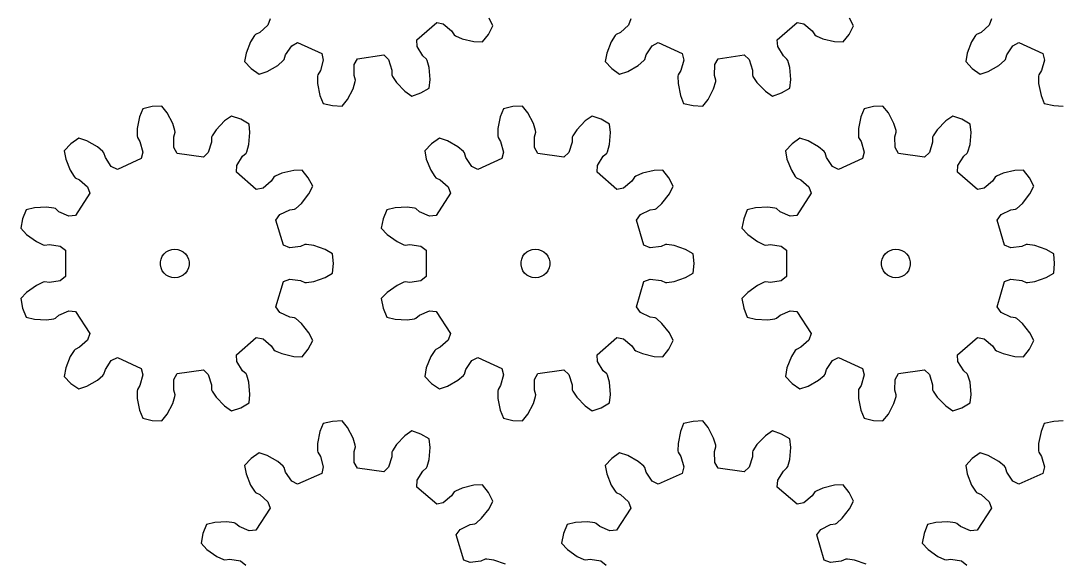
# Model space of a CAD drawing. Extents: x 0 to 183, y 0 to 230.
# Drawn here: x 0 to 108.3, y 116.6 to 173.2 of the extents above; entities that cross this region are included whole.
import ezdxf

# ---------------------------------------------------------------- set-up
doc = ezdxf.new("R2010")
doc.units = 0

msp = doc.modelspace()

# ---------------------------------------------------------------- linework, layer by layer
for p, q in [((26.03, 173.42), (25.79, 172.75)), ((49.27, 172.69), (48.87, 173.49)), ((63.65, 173.42), (63.42, 172.75)), ((86.89, 172.69), (86.49, 173.49)), ((101.28, 173.42), (101.04, 172.75)), ((25.79, 172.75), (24.95, 172)), ((41.32, 171.22), (43.4, 173.03)), ((43.4, 173.03), (44.09, 172.89)), ((44.09, 172.89), (44.96, 172.16)), ((44.96, 172.16), (45.23, 171.74)), ((48.81, 171.8), (49.27, 172.69)), ((63.42, 172.75), (62.58, 172)), ((78.94, 171.22), (81.02, 173.03)), ((81.02, 173.03), (81.71, 172.89)), ((81.71, 172.89), (82.58, 172.16)), ((82.58, 172.16), (82.86, 171.74)), ((86.43, 171.8), (86.89, 172.69)), ((101.04, 172.75), (100.2, 172)), ((24.38, 171.67), (23.97, 171.02)), ((24.5, 171.79), (24.38, 171.67)), ((24.95, 172), (24.5, 171.79)), ((41.35, 170.52), (41.32, 171.22)), ((45.23, 171.74), (45.36, 171.65)), ((45.36, 171.65), (46.07, 171.33)), ((46.07, 171.33), (47.29, 171.04)), ((48.19, 171.01), (48.81, 171.8)), ((62.01, 171.67), (61.6, 171.02)), ((62.12, 171.79), (62.01, 171.67)), ((62.58, 172), (62.12, 171.79)), ((78.98, 170.52), (78.94, 171.22)), ((82.86, 171.74), (82.99, 171.65)), ((82.99, 171.65), (83.69, 171.33)), ((83.69, 171.33), (84.92, 171.04)), ((85.81, 171.01), (86.43, 171.8)), ((99.63, 171.67), (99.22, 171.02)), ((99.74, 171.79), (99.63, 171.67)), ((100.2, 172), (99.74, 171.79)), ((23.97, 171.02), (23.51, 169.84)), ((27.64, 169.67), (28.27, 170.61)), ((28.27, 170.61), (28.89, 170.94)), ((28.89, 170.94), (31.4, 169.8)), ((41.95, 169.56), (41.35, 170.52)), ((47.29, 171.04), (48.19, 171.01)), ((61.6, 171.02), (61.14, 169.84)), ((65.26, 169.67), (65.89, 170.61)), ((65.89, 170.61), (66.52, 170.94)), ((66.52, 170.94), (69.02, 169.8)), ((79.58, 169.56), (78.98, 170.52)), ((84.92, 171.04), (85.81, 171.01)), ((99.22, 171.02), (98.76, 169.84)), ((102.89, 169.67), (103.51, 170.61)), ((103.51, 170.61), (104.14, 170.94)), ((104.14, 170.94), (106.64, 169.8)), ((23.51, 169.84), (23.35, 168.97)), ((23.35, 168.97), (24.05, 168.24)), ((26.81, 168.56), (27.39, 169.06)), ((27.39, 169.06), (27.49, 169.19)), ((27.49, 169.19), (27.64, 169.67)), ((31.56, 169.11), (31.26, 168.02)), ((31.4, 169.8), (31.56, 169.11)), ((34.8, 168.64), (35.15, 169.26)), ((35.15, 169.26), (37.87, 169.65)), ((37.87, 169.65), (38.38, 169.16)), ((38.38, 169.16), (38.71, 168.08)), ((42.33, 169.22), (41.95, 169.56)), ((42.4, 169.08), (42.33, 169.22)), ((42.61, 168.34), (42.4, 169.08)), ((61.14, 169.84), (60.97, 168.97)), ((60.97, 168.97), (61.67, 168.24)), ((64.43, 168.56), (65.02, 169.06)), ((65.02, 169.06), (65.12, 169.19)), ((65.12, 169.19), (65.26, 169.67)), ((69.18, 169.11), (68.88, 168.02)), ((69.02, 169.8), (69.18, 169.11)), ((72.42, 168.64), (72.77, 169.26)), ((72.77, 169.26), (75.49, 169.65)), ((75.49, 169.65), (76, 169.16)), ((76, 169.16), (76.34, 168.08)), ((79.95, 169.22), (79.58, 169.56)), ((80.03, 169.08), (79.95, 169.22)), ((80.24, 168.34), (80.03, 169.08)), ((98.76, 169.84), (98.6, 168.97)), ((98.6, 168.97), (99.29, 168.24)), ((102.06, 168.56), (102.64, 169.06)), ((102.64, 169.06), (102.74, 169.19)), ((102.74, 169.19), (102.89, 169.67)), ((106.81, 169.11), (106.51, 168.02)), ((106.64, 169.8), (106.81, 169.11)), ((24.05, 168.24), (24.87, 167.65)), ((24.87, 167.65), (25.71, 167.94)), ((25.71, 167.94), (26.81, 168.56)), ((31.26, 168.02), (30.99, 167.59)), ((34.78, 167.51), (34.8, 168.64)), ((38.71, 168.08), (38.72, 167.57)), ((42.72, 167.08), (42.61, 168.34)), ((61.67, 168.24), (62.49, 167.65)), ((62.49, 167.65), (63.34, 167.94)), ((63.34, 167.94), (64.43, 168.56)), ((68.88, 168.02), (68.61, 167.59)), ((72.4, 167.51), (72.42, 168.64)), ((76.34, 168.08), (76.34, 167.57)), ((80.35, 167.08), (80.24, 168.34)), ((99.29, 168.24), (100.11, 167.65)), ((100.11, 167.65), (100.96, 167.94)), ((100.96, 167.94), (102.06, 168.56)), ((106.51, 168.02), (106.24, 167.59)), ((30.99, 167.59), (30.96, 167.43)), ((30.96, 167.43), (30.96, 166.67)), ((34.68, 166.13), (34.9, 166.87)), ((34.92, 167.03), (34.78, 167.51)), ((34.9, 166.87), (34.92, 167.03)), ((38.72, 167.57), (38.78, 167.42)), ((38.78, 167.42), (39.2, 166.78)), ((39.2, 166.78), (40.08, 165.87)), ((42.63, 166.19), (42.72, 167.08)), ((68.61, 167.59), (68.58, 167.43)), ((68.58, 167.43), (68.59, 166.67)), ((72.3, 166.13), (72.52, 166.87)), ((72.54, 167.03), (72.4, 167.51)), ((72.52, 166.87), (72.54, 167.03)), ((76.34, 167.57), (76.4, 167.42)), ((76.4, 167.42), (76.82, 166.78)), ((76.82, 166.78), (77.7, 165.87)), ((80.26, 166.19), (80.35, 167.08)), ((106.24, 167.59), (106.21, 167.43)), ((106.21, 167.43), (106.21, 166.67)), ((30.96, 166.67), (31.21, 165.43)), ((34.09, 165.01), (34.68, 166.13)), ((40.08, 165.87), (40.81, 165.36)), ((40.81, 165.36), (41.76, 165.69)), ((41.76, 165.69), (42.63, 166.19)), ((68.59, 166.67), (68.84, 165.43)), ((71.72, 165.01), (72.3, 166.13)), ((77.7, 165.87), (78.43, 165.36)), ((78.43, 165.36), (79.38, 165.69)), ((79.38, 165.69), (80.26, 166.19)), ((106.21, 166.67), (106.46, 165.43)), ((31.21, 165.43), (31.55, 164.6)), ((31.55, 164.6), (32.53, 164.36)), ((33.53, 164.32), (34.09, 165.01)), ((68.84, 165.43), (69.17, 164.6)), ((69.17, 164.6), (70.15, 164.36)), ((71.16, 164.32), (71.72, 165.01)), ((106.46, 165.43), (106.8, 164.6)), ((106.8, 164.6), (107.78, 164.36)), ((12.74, 164.03), (12.4, 163.2)), ((13.72, 164.27), (12.74, 164.03)), ((14.72, 164.32), (13.72, 164.27)), ((15.28, 163.62), (14.72, 164.32)), ((15.87, 162.5), (15.28, 163.62)), ((32.53, 164.36), (33.53, 164.32)), ((50.36, 164.03), (50.02, 163.2)), ((51.34, 164.27), (50.36, 164.03)), ((52.35, 164.32), (51.34, 164.27)), ((52.9, 163.62), (52.35, 164.32)), ((53.49, 162.5), (52.9, 163.62)), ((70.15, 164.36), (71.16, 164.32)), ((87.99, 164.03), (87.65, 163.2)), ((88.97, 164.27), (87.99, 164.03)), ((89.97, 164.32), (88.97, 164.27)), ((90.53, 163.62), (89.97, 164.32)), ((91.11, 162.5), (90.53, 163.62)), ((107.78, 164.36), (108.78, 164.32)), ((12.4, 163.2), (12.15, 161.97)), ((16.09, 161.76), (15.87, 162.5)), ((21.27, 162.76), (20.39, 161.85)), ((22, 163.27), (21.27, 162.76)), ((22.95, 162.94), (22, 163.27)), ((23.82, 162.44), (22.95, 162.94)), ((23.91, 161.55), (23.82, 162.44)), ((50.02, 163.2), (49.78, 161.97)), ((53.71, 161.76), (53.49, 162.5)), ((58.89, 162.76), (58.01, 161.85)), ((59.62, 163.27), (58.89, 162.76)), ((60.57, 162.94), (59.62, 163.27)), ((61.44, 162.44), (60.57, 162.94)), ((61.54, 161.55), (61.44, 162.44)), ((87.65, 163.2), (87.4, 161.97)), ((91.34, 161.76), (91.11, 162.5)), ((96.51, 162.76), (95.64, 161.85)), ((97.25, 163.27), (96.51, 162.76)), ((98.2, 162.94), (97.25, 163.27)), ((99.07, 162.44), (98.2, 162.94)), ((99.16, 161.55), (99.07, 162.44)), ((12.15, 161.97), (12.15, 161.2)), ((15.97, 161.12), (16.1, 161.6)), ((16.1, 161.6), (16.09, 161.76)), ((20.39, 161.85), (19.97, 161.21)), ((23.8, 160.29), (23.91, 161.55)), ((49.78, 161.97), (49.77, 161.2)), ((53.59, 161.12), (53.73, 161.6)), ((53.73, 161.6), (53.71, 161.76)), ((58.01, 161.85), (57.59, 161.21)), ((61.43, 160.29), (61.54, 161.55)), ((87.4, 161.97), (87.4, 161.2)), ((91.22, 161.12), (91.35, 161.6)), ((91.35, 161.6), (91.34, 161.76)), ((95.64, 161.85), (95.22, 161.21)), ((99.05, 160.29), (99.16, 161.55)), ((5.23, 160.39), (4.54, 159.66)), ((6.05, 160.98), (5.23, 160.39)), ((6.9, 160.69), (6.05, 160.98)), ((8, 160.07), (6.9, 160.69)), ((12.15, 161.2), (12.18, 161.04)), ((12.18, 161.04), (12.44, 160.61)), ((12.44, 160.61), (12.75, 159.52)), ((15.98, 159.99), (15.97, 161.12)), ((19.9, 160.55), (19.57, 159.47)), ((19.91, 161.06), (19.9, 160.55)), ((19.97, 161.21), (19.91, 161.06)), ((23.59, 159.55), (23.8, 160.29)), ((42.86, 160.39), (42.16, 159.66)), ((43.68, 160.98), (42.86, 160.39)), ((44.52, 160.69), (43.68, 160.98)), ((45.62, 160.07), (44.52, 160.69)), ((49.77, 161.2), (49.8, 161.04)), ((49.8, 161.04), (50.07, 160.61)), ((50.07, 160.61), (50.37, 159.52)), ((53.61, 159.99), (53.59, 161.12)), ((57.53, 160.55), (57.19, 159.47)), ((57.59, 161.21), (57.53, 161.06)), ((57.53, 161.06), (57.53, 160.55)), ((61.21, 159.55), (61.43, 160.29)), ((80.48, 160.39), (79.79, 159.66)), ((81.3, 160.98), (80.48, 160.39)), ((82.15, 160.69), (81.3, 160.98)), ((83.25, 160.07), (82.15, 160.69)), ((87.4, 161.2), (87.42, 161.04)), ((87.42, 161.04), (87.69, 160.61)), ((87.69, 160.61), (88, 159.52)), ((91.23, 159.99), (91.22, 161.12)), ((95.15, 160.55), (94.82, 159.47)), ((95.22, 161.21), (95.15, 161.06)), ((95.15, 161.06), (95.15, 160.55)), ((98.84, 159.55), (99.05, 160.29)), ((4.54, 159.66), (4.7, 158.79)), ((8.58, 159.57), (8, 160.07)), ((8.68, 159.44), (8.58, 159.57)), ((8.83, 158.96), (8.68, 159.44)), ((12.75, 159.52), (12.58, 158.83)), ((16.33, 159.37), (15.98, 159.99)), ((19.06, 158.98), (16.33, 159.37)), ((19.57, 159.47), (19.06, 158.98)), ((23.14, 159.08), (23.52, 159.41)), ((23.52, 159.41), (23.59, 159.55)), ((42.16, 159.66), (42.32, 158.79)), ((46.21, 159.57), (45.62, 160.07)), ((46.31, 159.44), (46.21, 159.57)), ((46.45, 158.96), (46.31, 159.44)), ((50.37, 159.52), (50.21, 158.83)), ((53.96, 159.37), (53.61, 159.99)), ((56.68, 158.98), (53.96, 159.37)), ((57.19, 159.47), (56.68, 158.98)), ((60.76, 159.08), (61.14, 159.41)), ((61.14, 159.41), (61.21, 159.55)), ((79.79, 159.66), (79.95, 158.79)), ((83.83, 159.57), (83.25, 160.07)), ((83.93, 159.44), (83.83, 159.57)), ((84.08, 158.96), (83.93, 159.44)), ((88, 159.52), (87.83, 158.83)), ((91.58, 159.37), (91.23, 159.99)), ((94.31, 158.98), (91.58, 159.37)), ((94.82, 159.47), (94.31, 158.98)), ((98.39, 159.08), (98.77, 159.41)), ((98.77, 159.41), (98.84, 159.55)), ((4.7, 158.79), (5.16, 157.61)), ((9.45, 158.02), (8.83, 158.96)), ((12.58, 158.83), (10.08, 157.69)), ((22.5, 157.41), (22.54, 158.11)), ((22.54, 158.11), (23.14, 159.08)), ((42.32, 158.79), (42.79, 157.61)), ((47.08, 158.02), (46.45, 158.96)), ((50.21, 158.83), (47.71, 157.69)), ((60.13, 157.41), (60.17, 158.11)), ((60.17, 158.11), (60.76, 159.08)), ((79.95, 158.79), (80.41, 157.61)), ((84.7, 158.02), (84.08, 158.96)), ((87.83, 158.83), (85.33, 157.69)), ((97.75, 157.41), (97.79, 158.11)), ((97.79, 158.11), (98.39, 159.08)), ((5.16, 157.61), (5.57, 156.96)), ((10.08, 157.69), (9.45, 158.02)), ((24.58, 155.61), (22.5, 157.41)), ((26.55, 156.99), (26.42, 156.89)), ((27.25, 157.3), (26.55, 156.99)), ((28.48, 157.59), (27.25, 157.3)), ((29.37, 157.62), (28.48, 157.59)), ((30, 156.83), (29.37, 157.62)), ((42.79, 157.61), (43.2, 156.96)), ((47.71, 157.69), (47.08, 158.02)), ((62.21, 155.61), (60.13, 157.41)), ((64.18, 156.99), (64.04, 156.89)), ((64.88, 157.3), (64.18, 156.99)), ((66.11, 157.59), (64.88, 157.3)), ((67, 157.62), (66.11, 157.59)), ((67.62, 156.83), (67, 157.62)), ((80.41, 157.61), (80.82, 156.96)), ((85.33, 157.69), (84.7, 158.02)), ((99.83, 155.61), (97.75, 157.41)), ((101.8, 156.99), (101.67, 156.89)), ((102.5, 157.3), (101.8, 156.99)), ((103.73, 157.59), (102.5, 157.3)), ((104.62, 157.62), (103.73, 157.59)), ((105.25, 156.83), (104.62, 157.62)), ((5.57, 156.96), (5.68, 156.84)), ((5.68, 156.84), (6.14, 156.63)), ((6.14, 156.63), (6.98, 155.88)), ((26.14, 156.47), (25.28, 155.74)), ((26.42, 156.89), (26.14, 156.47)), ((30.46, 155.94), (30, 156.83)), ((30.05, 155.14), (30.46, 155.94)), ((43.2, 156.96), (43.31, 156.84)), ((43.31, 156.84), (43.76, 156.63)), ((43.76, 156.63), (44.61, 155.88)), ((63.77, 156.47), (62.9, 155.74)), ((64.04, 156.89), (63.77, 156.47)), ((68.08, 155.94), (67.62, 156.83)), ((67.68, 155.14), (68.08, 155.94)), ((80.82, 156.96), (80.93, 156.84)), ((80.93, 156.84), (81.39, 156.63)), ((81.39, 156.63), (82.23, 155.88)), ((101.39, 156.47), (100.53, 155.74)), ((101.67, 156.89), (101.39, 156.47)), ((105.71, 155.94), (105.25, 156.83)), ((105.3, 155.14), (105.71, 155.94)), ((7.22, 155.21), (5.73, 152.89)), ((6.98, 155.88), (7.22, 155.21)), ((25.28, 155.74), (24.58, 155.61)), ((29.28, 154.14), (30.05, 155.14)), ((44.84, 155.21), (43.35, 152.89)), ((44.61, 155.88), (44.84, 155.21)), ((62.9, 155.74), (62.21, 155.61)), ((66.91, 154.14), (67.68, 155.14)), ((82.47, 155.21), (80.98, 152.89)), ((82.23, 155.88), (82.47, 155.21)), ((100.53, 155.74), (99.83, 155.61)), ((104.53, 154.14), (105.3, 155.14)), ((2.69, 153.77), (1.43, 153.7)), ((3.45, 153.66), (2.69, 153.77)), ((28.7, 153.64), (29.28, 154.14)), ((40.32, 153.77), (39.06, 153.7)), ((41.08, 153.66), (40.32, 153.77)), ((66.33, 153.64), (66.91, 154.14)), ((77.94, 153.77), (76.68, 153.7)), ((78.7, 153.66), (77.94, 153.77)), ((103.95, 153.64), (104.53, 154.14)), ((0.56, 153.48), (0.19, 152.55)), ((1.43, 153.7), (0.56, 153.48)), ((3.61, 153.61), (3.45, 153.66)), ((3.99, 153.29), (3.61, 153.61)), ((5.03, 152.83), (3.99, 153.29)), ((5.73, 152.89), (5.03, 152.83)), ((26.63, 152.42), (27.05, 152.99)), ((27.05, 152.99), (28.07, 153.48)), ((28.07, 153.48), (28.56, 153.55)), ((28.56, 153.55), (28.7, 153.64)), ((38.19, 153.48), (37.81, 152.55)), ((39.06, 153.7), (38.19, 153.48)), ((41.23, 153.61), (41.08, 153.66)), ((41.61, 153.29), (41.23, 153.61)), ((42.65, 152.83), (41.61, 153.29)), ((43.35, 152.89), (42.65, 152.83)), ((64.26, 152.42), (64.67, 152.99)), ((64.67, 152.99), (65.69, 153.48)), ((65.69, 153.48), (66.19, 153.55)), ((66.19, 153.55), (66.33, 153.64)), ((75.81, 153.48), (75.44, 152.55)), ((76.68, 153.7), (75.81, 153.48)), ((78.86, 153.61), (78.7, 153.66)), ((79.24, 153.29), (78.86, 153.61)), ((80.27, 152.83), (79.24, 153.29)), ((80.98, 152.89), (80.27, 152.83)), ((101.88, 152.42), (102.29, 152.99)), ((102.29, 152.99), (103.32, 153.48)), ((103.32, 153.48), (103.81, 153.55)), ((103.81, 153.55), (103.95, 153.64)), ((0.19, 152.55), (0, 151.56)), ((27.41, 149.78), (26.63, 152.42)), ((37.81, 152.55), (37.62, 151.56)), ((65.03, 149.78), (64.26, 152.42)), ((75.44, 152.55), (75.25, 151.56)), ((102.66, 149.78), (101.88, 152.42)), ((0, 151.56), (0.61, 150.91)), ((0.61, 150.91), (1.63, 150.17)), ((37.62, 151.56), (38.24, 150.91)), ((38.24, 150.91), (39.26, 150.17)), ((75.25, 151.56), (75.86, 150.91)), ((75.86, 150.91), (76.88, 150.17)), ((1.63, 150.17), (2.33, 149.84)), ((2.33, 149.84), (2.49, 149.8)), ((2.49, 149.8), (2.99, 149.87)), ((2.99, 149.87), (4.1, 149.69)), ((4.1, 149.69), (4.66, 149.26)), ((28.07, 149.52), (27.41, 149.78)), ((29.19, 149.66), (28.07, 149.52)), ((29.65, 149.87), (29.19, 149.66)), ((29.81, 149.88), (29.65, 149.87)), ((30.57, 149.76), (29.81, 149.88)), ((31.76, 149.34), (30.57, 149.76)), ((39.26, 150.17), (39.96, 149.84)), ((39.96, 149.84), (40.11, 149.8)), ((40.11, 149.8), (40.61, 149.87)), ((40.61, 149.87), (41.73, 149.69)), ((41.73, 149.69), (42.29, 149.26)), ((65.69, 149.52), (65.03, 149.78)), ((66.81, 149.66), (65.69, 149.52)), ((67.27, 149.87), (66.81, 149.66)), ((67.43, 149.88), (67.27, 149.87)), ((68.19, 149.76), (67.43, 149.88)), ((69.38, 149.34), (68.19, 149.76)), ((76.88, 150.17), (77.58, 149.84)), ((77.58, 149.84), (77.74, 149.8)), ((77.74, 149.8), (78.24, 149.87)), ((78.24, 149.87), (79.35, 149.69)), ((79.35, 149.69), (79.91, 149.26)), ((103.31, 149.52), (102.66, 149.78)), ((104.44, 149.66), (103.31, 149.52)), ((104.9, 149.87), (104.44, 149.66)), ((105.06, 149.88), (104.9, 149.87)), ((105.82, 149.76), (105.06, 149.88)), ((107.01, 149.34), (105.82, 149.76)), ((4.66, 149.26), (4.66, 146.51)), ((14.58, 148.04), (14.65, 148.35)), ((14.65, 148.35), (14.77, 148.63)), ((14.77, 148.63), (14.96, 148.89)), ((14.96, 148.89), (15.19, 149.1)), ((15.19, 149.1), (15.46, 149.25)), ((15.46, 149.25), (15.76, 149.35)), ((15.76, 149.35), (16.07, 149.38)), ((16.07, 149.38), (16.38, 149.35)), ((16.38, 149.35), (16.68, 149.25)), ((16.68, 149.25), (16.95, 149.1)), ((16.95, 149.1), (17.19, 148.89)), ((17.19, 148.89), (17.37, 148.63)), ((17.37, 148.63), (17.5, 148.35)), ((17.5, 148.35), (17.56, 148.04)), ((32.53, 148.89), (31.76, 149.34)), ((32.62, 147.88), (32.53, 148.89)), ((42.29, 149.26), (42.29, 146.51)), ((52.2, 148.04), (52.27, 148.35)), ((52.27, 148.35), (52.4, 148.63)), ((52.4, 148.63), (52.58, 148.89)), ((52.58, 148.89), (52.81, 149.1)), ((52.81, 149.1), (53.09, 149.25)), ((53.09, 149.25), (53.38, 149.35)), ((53.38, 149.35), (53.7, 149.38)), ((53.7, 149.38), (54.01, 149.35)), ((54.01, 149.35), (54.31, 149.25)), ((54.31, 149.25), (54.58, 149.1)), ((54.58, 149.1), (54.81, 148.89)), ((54.81, 148.89), (55, 148.63)), ((55, 148.63), (55.12, 148.35)), ((55.12, 148.35), (55.19, 148.04)), ((70.15, 148.89), (69.38, 149.34)), ((70.25, 147.88), (70.15, 148.89)), ((79.91, 149.26), (79.91, 146.51)), ((89.83, 148.04), (89.89, 148.35)), ((89.89, 148.35), (90.02, 148.63)), ((90.02, 148.63), (90.21, 148.89)), ((90.21, 148.89), (90.44, 149.1)), ((90.44, 149.1), (90.71, 149.25)), ((90.71, 149.25), (91.01, 149.35)), ((91.01, 149.35), (91.32, 149.38)), ((91.32, 149.38), (91.63, 149.35)), ((91.63, 149.35), (91.93, 149.25)), ((91.93, 149.25), (92.2, 149.1)), ((92.2, 149.1), (92.44, 148.89)), ((92.44, 148.89), (92.62, 148.63)), ((92.62, 148.63), (92.75, 148.35)), ((92.75, 148.35), (92.81, 148.04)), ((107.78, 148.89), (107.01, 149.34)), ((107.87, 147.88), (107.78, 148.89)), ((14.58, 147.73), (14.58, 148.04)), ((14.65, 147.42), (14.58, 147.73)), ((14.77, 147.13), (14.65, 147.42)), ((17.5, 147.42), (17.37, 147.13)), ((17.56, 147.73), (17.5, 147.42)), ((17.56, 148.04), (17.56, 147.73)), ((32.53, 146.88), (32.62, 147.88)), ((52.2, 147.73), (52.2, 148.04)), ((52.27, 147.42), (52.2, 147.73)), ((52.4, 147.13), (52.27, 147.42)), ((55.12, 147.42), (55, 147.13)), ((55.19, 147.73), (55.12, 147.42)), ((55.19, 148.04), (55.19, 147.73)), ((70.15, 146.88), (70.25, 147.88)), ((89.83, 147.73), (89.83, 148.04)), ((89.89, 147.42), (89.83, 147.73)), ((90.02, 147.13), (89.89, 147.42)), ((92.75, 147.42), (92.62, 147.13)), ((92.81, 147.73), (92.75, 147.42)), ((92.81, 148.04), (92.81, 147.73)), ((107.78, 146.88), (107.87, 147.88)), ((4.66, 146.51), (4.1, 146.07)), ((14.96, 146.88), (14.77, 147.13)), ((15.19, 146.67), (14.96, 146.88)), ((15.46, 146.51), (15.19, 146.67)), ((15.76, 146.42), (15.46, 146.51)), ((16.07, 146.38), (15.76, 146.42)), ((16.38, 146.42), (16.07, 146.38)), ((16.68, 146.51), (16.38, 146.42)), ((16.95, 146.67), (16.68, 146.51)), ((17.19, 146.88), (16.95, 146.67)), ((17.37, 147.13), (17.19, 146.88)), ((27.41, 145.99), (28.07, 146.25)), ((28.07, 146.25), (29.19, 146.1)), ((30.57, 146.01), (31.76, 146.43)), ((31.76, 146.43), (32.53, 146.88)), ((42.29, 146.51), (41.73, 146.07)), ((52.58, 146.88), (52.4, 147.13)), ((52.81, 146.67), (52.58, 146.88)), ((53.09, 146.51), (52.81, 146.67)), ((53.38, 146.42), (53.09, 146.51)), ((53.7, 146.38), (53.38, 146.42)), ((54.01, 146.42), (53.7, 146.38)), ((54.31, 146.51), (54.01, 146.42)), ((54.58, 146.67), (54.31, 146.51)), ((54.81, 146.88), (54.58, 146.67)), ((55, 147.13), (54.81, 146.88)), ((65.03, 145.99), (65.69, 146.25)), ((65.69, 146.25), (66.81, 146.1)), ((68.19, 146.01), (69.38, 146.43)), ((69.38, 146.43), (70.15, 146.88)), ((79.91, 146.51), (79.35, 146.07)), ((90.21, 146.88), (90.02, 147.13)), ((90.44, 146.67), (90.21, 146.88)), ((90.71, 146.51), (90.44, 146.67)), ((91.01, 146.42), (90.71, 146.51)), ((91.32, 146.38), (91.01, 146.42)), ((91.63, 146.42), (91.32, 146.38)), ((91.93, 146.51), (91.63, 146.42)), ((92.2, 146.67), (91.93, 146.51)), ((92.44, 146.88), (92.2, 146.67)), ((92.62, 147.13), (92.44, 146.88)), ((102.66, 145.99), (103.31, 146.25)), ((103.31, 146.25), (104.44, 146.1)), ((105.82, 146.01), (107.01, 146.43)), ((107.01, 146.43), (107.78, 146.88)), ((1.63, 145.6), (0.61, 144.86)), ((2.33, 145.92), (1.63, 145.6)), ((2.49, 145.96), (2.33, 145.92)), ((2.99, 145.9), (2.49, 145.96)), ((4.1, 146.07), (2.99, 145.9)), ((26.63, 143.35), (27.41, 145.99)), ((29.19, 146.1), (29.65, 145.9)), ((29.65, 145.9), (29.81, 145.89)), ((29.81, 145.89), (30.57, 146.01)), ((39.26, 145.6), (38.24, 144.86)), ((39.96, 145.92), (39.26, 145.6)), ((40.11, 145.96), (39.96, 145.92)), ((40.61, 145.9), (40.11, 145.96)), ((41.73, 146.07), (40.61, 145.9)), ((64.26, 143.35), (65.03, 145.99)), ((66.81, 146.1), (67.27, 145.9)), ((67.27, 145.9), (67.43, 145.89)), ((67.43, 145.89), (68.19, 146.01)), ((76.88, 145.6), (75.86, 144.86)), ((77.58, 145.92), (76.88, 145.6)), ((77.74, 145.96), (77.58, 145.92)), ((78.24, 145.9), (77.74, 145.96)), ((79.35, 146.07), (78.24, 145.9)), ((101.88, 143.35), (102.66, 145.99)), ((104.44, 146.1), (104.9, 145.9)), ((104.9, 145.9), (105.06, 145.89)), ((105.06, 145.89), (105.82, 146.01)), ((0.61, 144.86), (0, 144.21)), ((0, 144.21), (0.19, 143.22)), ((38.24, 144.86), (37.62, 144.21)), ((37.62, 144.21), (37.81, 143.22)), ((75.86, 144.86), (75.25, 144.21)), ((75.25, 144.21), (75.44, 143.22)), ((0.19, 143.22), (0.56, 142.29)), ((3.99, 142.48), (5.03, 142.94)), ((5.03, 142.94), (5.73, 142.87)), ((27.05, 142.78), (26.63, 143.35)), ((37.81, 143.22), (38.19, 142.29)), ((41.61, 142.48), (42.65, 142.94)), ((42.65, 142.94), (43.35, 142.87)), ((64.67, 142.78), (64.26, 143.35)), ((75.44, 143.22), (75.81, 142.29)), ((79.24, 142.48), (80.27, 142.94)), ((80.27, 142.94), (80.98, 142.87)), ((102.29, 142.78), (101.88, 143.35)), ((0.56, 142.29), (1.43, 142.07)), ((1.43, 142.07), (2.69, 142)), ((2.69, 142), (3.45, 142.1)), ((3.45, 142.1), (3.61, 142.16)), ((3.61, 142.16), (3.99, 142.48)), ((5.73, 142.87), (7.22, 140.56)), ((28.07, 142.29), (27.05, 142.78)), ((28.56, 142.21), (28.07, 142.29)), ((28.7, 142.13), (28.56, 142.21)), ((29.28, 141.62), (28.7, 142.13)), ((38.19, 142.29), (39.06, 142.07)), ((39.06, 142.07), (40.32, 142)), ((40.32, 142), (41.08, 142.1)), ((41.08, 142.1), (41.23, 142.16)), ((41.23, 142.16), (41.61, 142.48)), ((43.35, 142.87), (44.84, 140.56)), ((65.69, 142.29), (64.67, 142.78)), ((66.19, 142.21), (65.69, 142.29)), ((66.33, 142.13), (66.19, 142.21)), ((66.91, 141.62), (66.33, 142.13)), ((75.81, 142.29), (76.68, 142.07)), ((76.68, 142.07), (77.94, 142)), ((77.94, 142), (78.7, 142.1)), ((78.7, 142.1), (78.86, 142.16)), ((78.86, 142.16), (79.24, 142.48)), ((80.98, 142.87), (82.47, 140.56)), ((103.32, 142.29), (102.29, 142.78)), ((103.81, 142.21), (103.32, 142.29)), ((103.95, 142.13), (103.81, 142.21)), ((104.53, 141.62), (103.95, 142.13)), ((30.05, 140.63), (29.28, 141.62)), ((67.68, 140.63), (66.91, 141.62)), ((105.3, 140.63), (104.53, 141.62)), ((6.98, 139.89), (6.14, 139.14)), ((7.22, 140.56), (6.98, 139.89)), ((22.5, 138.36), (24.58, 140.16)), ((24.58, 140.16), (25.28, 140.02)), ((25.28, 140.02), (26.14, 139.3)), ((30, 138.94), (30.46, 139.83)), ((30.46, 139.83), (30.05, 140.63)), ((44.61, 139.89), (43.76, 139.14)), ((44.84, 140.56), (44.61, 139.89)), ((60.13, 138.36), (62.21, 140.16)), ((62.21, 140.16), (62.9, 140.02)), ((62.9, 140.02), (63.77, 139.3)), ((67.62, 138.94), (68.08, 139.83)), ((68.08, 139.83), (67.68, 140.63)), ((82.23, 139.89), (81.39, 139.14)), ((82.47, 140.56), (82.23, 139.89)), ((97.75, 138.36), (99.83, 140.16)), ((99.83, 140.16), (100.53, 140.02)), ((100.53, 140.02), (101.39, 139.3)), ((105.25, 138.94), (105.71, 139.83)), ((105.71, 139.83), (105.3, 140.63)), ((5.57, 138.81), (5.16, 138.16)), ((5.68, 138.92), (5.57, 138.81)), ((6.14, 139.14), (5.68, 138.92)), ((26.14, 139.3), (26.42, 138.88)), ((26.42, 138.88), (26.55, 138.78)), ((26.55, 138.78), (27.25, 138.47)), ((29.37, 138.14), (30, 138.94)), ((43.2, 138.81), (42.79, 138.16)), ((43.31, 138.92), (43.2, 138.81)), ((43.76, 139.14), (43.31, 138.92)), ((63.77, 139.3), (64.04, 138.88)), ((64.04, 138.88), (64.18, 138.78)), ((64.18, 138.78), (64.88, 138.47)), ((67, 138.14), (67.62, 138.94)), ((80.82, 138.81), (80.41, 138.16)), ((80.93, 138.92), (80.82, 138.81)), ((81.39, 139.14), (80.93, 138.92)), ((101.39, 139.3), (101.67, 138.88)), ((101.67, 138.88), (101.8, 138.78)), ((101.8, 138.78), (102.5, 138.47)), ((104.62, 138.14), (105.25, 138.94)), ((5.16, 138.16), (4.7, 136.98)), ((8.83, 136.81), (9.45, 137.75)), ((9.45, 137.75), (10.08, 138.08)), ((10.08, 138.08), (12.58, 136.93)), ((22.54, 137.65), (22.5, 138.36)), ((23.14, 136.69), (22.54, 137.65)), ((27.25, 138.47), (28.48, 138.18)), ((28.48, 138.18), (29.37, 138.14)), ((42.79, 138.16), (42.32, 136.98)), ((46.45, 136.81), (47.08, 137.75)), ((47.08, 137.75), (47.71, 138.08)), ((47.71, 138.08), (50.21, 136.93)), ((60.17, 137.65), (60.13, 138.36)), ((60.76, 136.69), (60.17, 137.65)), ((64.88, 138.47), (66.11, 138.18)), ((66.11, 138.18), (67, 138.14)), ((80.41, 138.16), (79.95, 136.98)), ((84.08, 136.81), (84.7, 137.75)), ((84.7, 137.75), (85.33, 138.08)), ((85.33, 138.08), (87.83, 136.93)), ((97.79, 137.65), (97.75, 138.36)), ((98.39, 136.69), (97.79, 137.65)), ((102.5, 138.47), (103.73, 138.18)), ((103.73, 138.18), (104.62, 138.14)), ((4.7, 136.98), (4.54, 136.1)), ((8.68, 136.33), (8.83, 136.81)), ((12.58, 136.93), (12.75, 136.25)), ((16.33, 136.4), (19.06, 136.79)), ((19.06, 136.79), (19.57, 136.3)), ((23.52, 136.36), (23.14, 136.69)), ((42.32, 136.98), (42.16, 136.1)), ((46.31, 136.33), (46.45, 136.81)), ((50.21, 136.93), (50.37, 136.25)), ((53.96, 136.4), (56.68, 136.79)), ((56.68, 136.79), (57.19, 136.3)), ((61.14, 136.36), (60.76, 136.69)), ((79.95, 136.98), (79.79, 136.1)), ((83.93, 136.33), (84.08, 136.81)), ((87.83, 136.93), (88, 136.25)), ((91.58, 136.4), (94.31, 136.79)), ((94.31, 136.79), (94.82, 136.3)), ((98.77, 136.36), (98.39, 136.69)), ((4.54, 136.1), (5.23, 135.37)), ((5.23, 135.37), (6.05, 134.79)), ((6.9, 135.08), (8, 135.7)), ((8, 135.7), (8.58, 136.2)), ((8.58, 136.2), (8.68, 136.33)), ((12.75, 136.25), (12.44, 135.16)), ((15.97, 134.65), (15.98, 135.78)), ((15.98, 135.78), (16.33, 136.4)), ((19.57, 136.3), (19.9, 135.21)), ((23.59, 136.22), (23.52, 136.36)), ((23.8, 135.48), (23.59, 136.22)), ((23.91, 134.22), (23.8, 135.48)), ((42.16, 136.1), (42.86, 135.37)), ((42.86, 135.37), (43.68, 134.79)), ((44.52, 135.08), (45.62, 135.7)), ((45.62, 135.7), (46.21, 136.2)), ((46.21, 136.2), (46.31, 136.33)), ((50.37, 136.25), (50.07, 135.16)), ((53.59, 134.65), (53.61, 135.78)), ((53.61, 135.78), (53.96, 136.4)), ((57.19, 136.3), (57.53, 135.21)), ((61.21, 136.22), (61.14, 136.36)), ((61.43, 135.48), (61.21, 136.22)), ((61.54, 134.22), (61.43, 135.48)), ((79.79, 136.1), (80.48, 135.37)), ((80.48, 135.37), (81.3, 134.79)), ((82.15, 135.08), (83.25, 135.7)), ((83.25, 135.7), (83.83, 136.2)), ((83.83, 136.2), (83.93, 136.33)), ((88, 136.25), (87.69, 135.16)), ((91.22, 134.65), (91.23, 135.78)), ((91.23, 135.78), (91.58, 136.4)), ((94.82, 136.3), (95.15, 135.21)), ((98.84, 136.22), (98.77, 136.36)), ((99.05, 135.48), (98.84, 136.22)), ((99.16, 134.22), (99.05, 135.48)), ((6.05, 134.79), (6.9, 135.08)), ((12.18, 134.73), (12.15, 134.57)), ((12.15, 134.57), (12.15, 133.8)), ((12.44, 135.16), (12.18, 134.73)), ((16.1, 134.17), (15.97, 134.65)), ((19.9, 135.21), (19.91, 134.71)), ((19.91, 134.71), (19.97, 134.56)), ((19.97, 134.56), (20.39, 133.92)), ((43.68, 134.79), (44.52, 135.08)), ((49.8, 134.73), (49.77, 134.57)), ((49.77, 134.57), (49.78, 133.8)), ((50.07, 135.16), (49.8, 134.73)), ((53.73, 134.17), (53.59, 134.65)), ((57.53, 135.21), (57.53, 134.71)), ((57.53, 134.71), (57.59, 134.56)), ((57.59, 134.56), (58.01, 133.92)), ((81.3, 134.79), (82.15, 135.08)), ((87.42, 134.73), (87.4, 134.57)), ((87.4, 134.57), (87.4, 133.8)), ((87.69, 135.16), (87.42, 134.73)), ((91.35, 134.17), (91.22, 134.65)), ((95.15, 135.21), (95.15, 134.71)), ((95.15, 134.71), (95.22, 134.56)), ((95.22, 134.56), (95.64, 133.92)), ((12.15, 133.8), (12.4, 132.56)), ((15.28, 132.15), (15.87, 133.27)), ((15.87, 133.27), (16.09, 134)), ((16.09, 134), (16.1, 134.17)), ((20.39, 133.92), (21.27, 133.01)), ((22.95, 132.83), (23.82, 133.33)), ((23.82, 133.33), (23.91, 134.22)), ((49.78, 133.8), (50.02, 132.56)), ((52.9, 132.15), (53.49, 133.27)), ((53.49, 133.27), (53.71, 134)), ((53.71, 134), (53.73, 134.17)), ((58.01, 133.92), (58.89, 133.01)), ((60.57, 132.83), (61.44, 133.33)), ((61.44, 133.33), (61.54, 134.22)), ((87.4, 133.8), (87.65, 132.56)), ((90.53, 132.15), (91.11, 133.27)), ((91.11, 133.27), (91.34, 134)), ((91.34, 134), (91.35, 134.17)), ((95.64, 133.92), (96.51, 133.01)), ((98.2, 132.83), (99.07, 133.33)), ((99.07, 133.33), (99.16, 134.22)), ((12.4, 132.56), (12.74, 131.74)), ((14.72, 131.45), (15.28, 132.15)), ((21.27, 133.01), (22, 132.5)), ((22, 132.5), (22.95, 132.83)), ((50.02, 132.56), (50.36, 131.74)), ((52.35, 131.45), (52.9, 132.15)), ((58.89, 133.01), (59.62, 132.5)), ((59.62, 132.5), (60.57, 132.83)), ((87.65, 132.56), (87.99, 131.74)), ((89.97, 131.45), (90.53, 132.15)), ((96.51, 133.01), (97.25, 132.5)), ((97.25, 132.5), (98.2, 132.83)), ((12.74, 131.74), (13.72, 131.5)), ((13.72, 131.5), (14.72, 131.45)), ((31.55, 131.17), (31.21, 130.34)), ((32.53, 131.4), (31.55, 131.17)), ((33.53, 131.45), (32.53, 131.4)), ((34.09, 130.75), (33.53, 131.45)), ((50.36, 131.74), (51.34, 131.5)), ((51.34, 131.5), (52.35, 131.45)), ((69.17, 131.17), (68.84, 130.34)), ((70.15, 131.4), (69.17, 131.17)), ((71.16, 131.45), (70.15, 131.4)), ((71.72, 130.75), (71.16, 131.45)), ((87.99, 131.74), (88.97, 131.5)), ((88.97, 131.5), (89.97, 131.45)), ((106.8, 131.17), (106.46, 130.34)), ((107.78, 131.4), (106.8, 131.17)), ((108.78, 131.45), (107.78, 131.4)), ((31.21, 130.34), (30.96, 129.1)), ((34.68, 129.64), (34.09, 130.75)), ((40.81, 130.41), (40.08, 129.89)), ((41.76, 130.08), (40.81, 130.41)), ((42.63, 129.57), (41.76, 130.08)), ((68.84, 130.34), (68.59, 129.1)), ((72.3, 129.64), (71.72, 130.75)), ((78.43, 130.41), (77.7, 129.89)), ((79.38, 130.08), (78.43, 130.41)), ((80.26, 129.57), (79.38, 130.08)), ((106.46, 130.34), (106.21, 129.1)), ((30.96, 129.1), (30.96, 128.33)), ((34.9, 128.9), (34.68, 129.64)), ((34.92, 128.74), (34.9, 128.9)), ((39.2, 128.99), (38.78, 128.34)), ((40.08, 129.89), (39.2, 128.99)), ((42.72, 128.69), (42.63, 129.57)), ((68.59, 129.1), (68.58, 128.33)), ((72.52, 128.9), (72.3, 129.64)), ((72.54, 128.74), (72.52, 128.9)), ((76.82, 128.99), (76.4, 128.34)), ((77.7, 129.89), (76.82, 128.99)), ((80.35, 128.69), (80.26, 129.57)), ((106.21, 129.1), (106.21, 128.33)), ((24.87, 128.11), (24.05, 127.53)), ((25.71, 127.83), (24.87, 128.11)), ((26.81, 127.21), (25.71, 127.83)), ((30.96, 128.33), (30.99, 128.17)), ((30.99, 128.17), (31.26, 127.75)), ((31.26, 127.75), (31.56, 126.66)), ((34.78, 128.26), (34.92, 128.74)), ((34.8, 127.12), (34.78, 128.26)), ((38.72, 128.19), (38.71, 127.69)), ((38.78, 128.34), (38.72, 128.19)), ((42.61, 127.43), (42.72, 128.69)), ((62.49, 128.11), (61.67, 127.53)), ((63.34, 127.83), (62.49, 128.11)), ((64.43, 127.21), (63.34, 127.83)), ((68.58, 128.33), (68.61, 128.17)), ((68.61, 128.17), (68.88, 127.75)), ((68.88, 127.75), (69.18, 126.66)), ((72.4, 128.26), (72.54, 128.74)), ((72.42, 127.12), (72.4, 128.26)), ((76.4, 128.34), (76.34, 128.19)), ((76.34, 128.19), (76.34, 127.69)), ((80.24, 127.43), (80.35, 128.69)), ((100.11, 128.11), (99.29, 127.53)), ((100.96, 127.83), (100.11, 128.11)), ((102.06, 127.21), (100.96, 127.83)), ((106.21, 128.33), (106.24, 128.17)), ((106.24, 128.17), (106.51, 127.75)), ((106.51, 127.75), (106.81, 126.66)), ((24.05, 127.53), (23.35, 126.8)), ((23.35, 126.8), (23.51, 125.92)), ((27.39, 126.71), (26.81, 127.21)), ((27.49, 126.58), (27.39, 126.71)), ((35.15, 126.51), (34.8, 127.12)), ((38.71, 127.69), (38.38, 126.61)), ((42.33, 126.54), (42.4, 126.69)), ((42.4, 126.69), (42.61, 127.43)), ((61.67, 127.53), (60.97, 126.8)), ((60.97, 126.8), (61.14, 125.92)), ((65.02, 126.71), (64.43, 127.21)), ((65.12, 126.58), (65.02, 126.71)), ((72.77, 126.51), (72.42, 127.12)), ((76.34, 127.69), (76, 126.61)), ((79.95, 126.54), (80.03, 126.69)), ((80.03, 126.69), (80.24, 127.43)), ((99.29, 127.53), (98.6, 126.8)), ((98.6, 126.8), (98.76, 125.92)), ((102.64, 126.71), (102.06, 127.21)), ((102.74, 126.58), (102.64, 126.71)), ((23.51, 125.92), (23.97, 124.75)), ((27.64, 126.1), (27.49, 126.58)), ((28.27, 125.16), (27.64, 126.1)), ((31.4, 125.97), (28.89, 124.83)), ((31.56, 126.66), (31.4, 125.97)), ((37.87, 126.12), (35.15, 126.51)), ((38.38, 126.61), (37.87, 126.12)), ((41.35, 125.25), (41.95, 126.21)), ((41.95, 126.21), (42.33, 126.54)), ((61.14, 125.92), (61.6, 124.75)), ((65.26, 126.1), (65.12, 126.58)), ((65.89, 125.16), (65.26, 126.1)), ((69.02, 125.97), (66.52, 124.83)), ((69.18, 126.66), (69.02, 125.97)), ((75.49, 126.12), (72.77, 126.51)), ((76, 126.61), (75.49, 126.12)), ((78.98, 125.25), (79.58, 126.21)), ((79.58, 126.21), (79.95, 126.54)), ((98.76, 125.92), (99.22, 124.75)), ((102.89, 126.1), (102.74, 126.58)), ((103.51, 125.16), (102.89, 126.1)), ((106.64, 125.97), (104.14, 124.83)), ((106.81, 126.66), (106.64, 125.97)), ((23.97, 124.75), (24.38, 124.1)), ((28.89, 124.83), (28.27, 125.16)), ((41.32, 124.54), (41.35, 125.25)), ((43.4, 122.74), (41.32, 124.54)), ((47.29, 124.73), (46.07, 124.44)), ((48.19, 124.76), (47.29, 124.73)), ((48.81, 123.97), (48.19, 124.76)), ((61.6, 124.75), (62.01, 124.1)), ((66.52, 124.83), (65.89, 125.16)), ((78.94, 124.54), (78.98, 125.25)), ((81.02, 122.74), (78.94, 124.54)), ((84.92, 124.73), (83.69, 124.44)), ((85.81, 124.76), (84.92, 124.73)), ((86.43, 123.97), (85.81, 124.76)), ((99.22, 124.75), (99.63, 124.1)), ((104.14, 124.83), (103.51, 125.16)), ((24.38, 124.1), (24.5, 123.98)), ((24.5, 123.98), (24.95, 123.77)), ((24.95, 123.77), (25.79, 123.01)), ((44.96, 123.61), (44.09, 122.88)), ((45.23, 124.03), (44.96, 123.61)), ((45.36, 124.12), (45.23, 124.03)), ((46.07, 124.44), (45.36, 124.12)), ((49.27, 123.07), (48.81, 123.97)), ((62.01, 124.1), (62.12, 123.98)), ((62.12, 123.98), (62.58, 123.77)), ((62.58, 123.77), (63.42, 123.01)), ((82.58, 123.61), (81.71, 122.88)), ((82.86, 124.03), (82.58, 123.61)), ((82.99, 124.12), (82.86, 124.03)), ((83.69, 124.44), (82.99, 124.12)), ((86.89, 123.07), (86.43, 123.97)), ((99.63, 124.1), (99.74, 123.98)), ((99.74, 123.98), (100.2, 123.77)), ((100.2, 123.77), (101.04, 123.01)), ((26.03, 122.35), (24.54, 120.03)), ((25.79, 123.01), (26.03, 122.35)), ((44.09, 122.88), (43.4, 122.74)), ((48.87, 122.28), (49.27, 123.07)), ((63.65, 122.35), (62.17, 120.03)), ((63.42, 123.01), (63.65, 122.35)), ((81.71, 122.88), (81.02, 122.74)), ((86.49, 122.28), (86.89, 123.07)), ((101.28, 122.35), (99.79, 120.03)), ((101.04, 123.01), (101.28, 122.35)), ((47.52, 120.77), (48.09, 121.28)), ((48.09, 121.28), (48.87, 122.28)), ((85.14, 120.77), (85.72, 121.28)), ((85.72, 121.28), (86.49, 122.28)), ((19.38, 120.62), (19, 119.68)), ((20.24, 120.84), (19.38, 120.62)), ((21.5, 120.91), (20.24, 120.84)), ((22.26, 120.8), (21.5, 120.91)), ((22.42, 120.75), (22.26, 120.8)), ((22.8, 120.42), (22.42, 120.75)), ((23.84, 119.97), (22.8, 120.42)), ((45.86, 120.13), (46.88, 120.62)), ((46.88, 120.62), (47.38, 120.69)), ((47.38, 120.69), (47.52, 120.77)), ((57, 120.62), (56.63, 119.68)), ((57.87, 120.84), (57, 120.62)), ((59.13, 120.91), (57.87, 120.84)), ((59.89, 120.8), (59.13, 120.91)), ((60.04, 120.75), (59.89, 120.8)), ((60.43, 120.42), (60.04, 120.75)), ((61.46, 119.97), (60.43, 120.42)), ((83.48, 120.13), (84.5, 120.62)), ((84.5, 120.62), (85, 120.69)), ((85, 120.69), (85.14, 120.77)), ((94.63, 120.62), (94.25, 119.68)), ((95.49, 120.84), (94.63, 120.62)), ((96.75, 120.91), (95.49, 120.84)), ((97.51, 120.8), (96.75, 120.91)), ((97.67, 120.75), (97.51, 120.8)), ((98.05, 120.42), (97.67, 120.75)), ((99.09, 119.97), (98.05, 120.42)), ((19, 119.68), (18.81, 118.7)), ((24.54, 120.03), (23.84, 119.97)), ((45.44, 119.56), (45.86, 120.13)), ((46.22, 116.92), (45.44, 119.56)), ((56.63, 119.68), (56.44, 118.7)), ((62.17, 120.03), (61.46, 119.97)), ((83.07, 119.56), (83.48, 120.13)), ((83.84, 116.92), (83.07, 119.56)), ((94.25, 119.68), (94.06, 118.7)), ((99.79, 120.03), (99.09, 119.97)), ((18.81, 118.7), (19.42, 118.04)), ((19.42, 118.04), (20.45, 117.3)), ((56.44, 118.7), (57.05, 118.04)), ((57.05, 118.04), (58.07, 117.3)), ((94.06, 118.7), (94.67, 118.04)), ((94.67, 118.04), (95.7, 117.3)), ((20.45, 117.3), (21.14, 116.98)), ((21.14, 116.98), (21.3, 116.94)), ((21.3, 116.94), (21.8, 117.01)), ((21.8, 117.01), (22.92, 116.83)), ((48.46, 117.01), (48, 116.8)), ((48.62, 117.01), (48.46, 117.01)), ((49.38, 116.9), (48.62, 117.01)), ((58.07, 117.3), (58.77, 116.98)), ((58.77, 116.98), (58.92, 116.94)), ((58.92, 116.94), (59.42, 117.01)), ((59.42, 117.01), (60.54, 116.83)), ((86.08, 117.01), (85.62, 116.8)), ((86.25, 117.01), (86.08, 117.01)), ((87.01, 116.9), (86.25, 117.01)), ((95.7, 117.3), (96.39, 116.98)), ((96.39, 116.98), (96.55, 116.94)), ((96.55, 116.94), (97.05, 117.01)), ((97.05, 117.01), (98.17, 116.83)), ((22.92, 116.83), (23.48, 116.4)), ((46.88, 116.66), (46.22, 116.92)), ((48, 116.8), (46.88, 116.66)), ((50.57, 116.48), (49.38, 116.9)), ((60.54, 116.83), (61.1, 116.4)), ((84.5, 116.66), (83.84, 116.92)), ((85.62, 116.8), (84.5, 116.66)), ((88.2, 116.48), (87.01, 116.9)), ((98.17, 116.83), (98.72, 116.4))]:
    msp.add_line(p, q)

doc.saveas('drawing.dxf')
